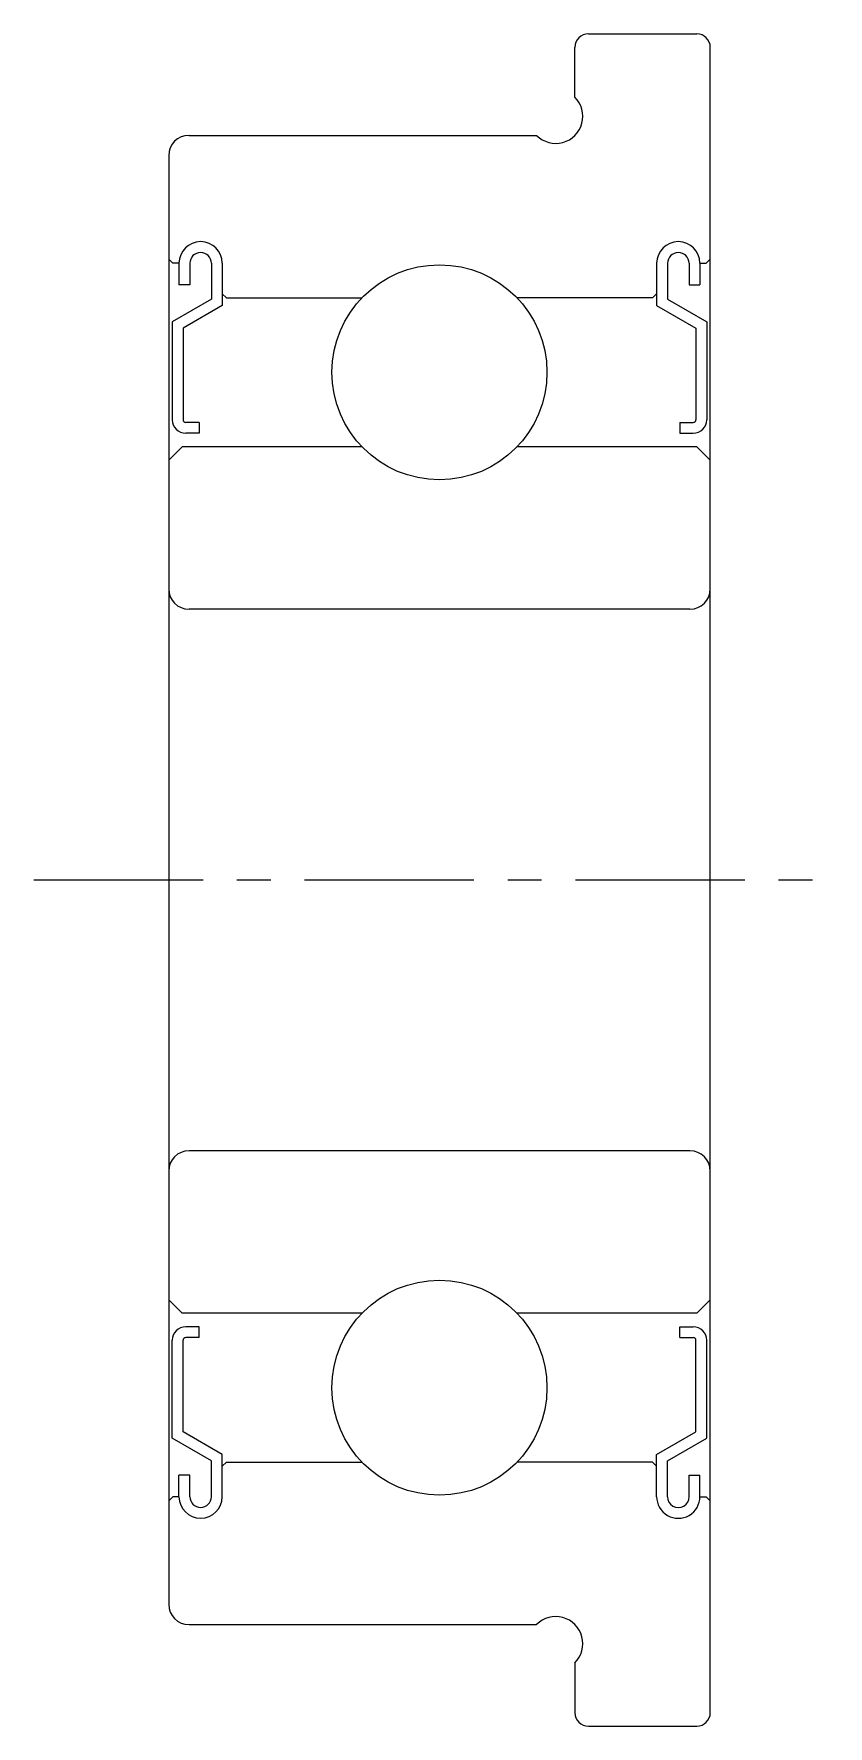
# Model space of a CAD drawing. Extents: x 2.6 to 39.5, y 2.5 to 29.9.
# Drawn here: x 33.63 to 39.49, y 17.44 to 29.94 of the extents above; entities outside this region: 2.
import ezdxf

# ---------------------------------------------------------------- set-up
doc = ezdxf.new("R2010")
doc.units = 0
doc.linetypes.add('CENTER', pattern=[2, 1.25, -0.25, 0.25, -0.25])
doc.layers.get('0').update_dxf_attribs({"linetype": 'CONTINUOUS'})
doc.layers.add('CENTER', color=1, linetype='CENTER')

msp = doc.modelspace()

# ---------------------------------------------------------------- linework, layer by layer
at = {"color": 7, "linetype": 'CONTINUOUS'}
for p, q in [((37.721, 29.945), (38.521, 29.945)), ((37.621, 29.478), (37.621, 29.845)), ((38.621, 17.545), (38.621, 29.845)), ((34.771, 29.195), (37.338, 29.195)), ((34.621, 29.045), (34.621, 18.345)), ((34.621, 28.28), (34.651, 28.25)), ((38.621, 28.28), (38.591, 28.25)), ((34.697, 28.25), (34.651, 28.25)), ((34.697, 28.25), (34.697, 28.09)), ((34.777, 28.25), (34.777, 28.09)), ((34.937, 28.25), (34.937, 27.985)), ((35.017, 28.25), (35.017, 27.939)), ((38.225, 28.25), (38.225, 27.939)), ((38.305, 28.25), (38.305, 27.985)), ((38.465, 28.25), (38.465, 28.09)), ((38.545, 28.25), (38.591, 28.25)), ((38.545, 28.25), (38.545, 28.09)), ((34.777, 28.09), (34.697, 28.09)), ((35.017, 28.025), (35.047, 27.995)), ((38.225, 28.025), (38.195, 27.995)), ((38.465, 28.09), (38.545, 28.09)), ((34.937, 27.985), (34.647, 27.818)), ((35.017, 27.939), (34.727, 27.771)), ((35.047, 27.995), (36.049, 27.995)), ((38.195, 27.995), (37.193, 27.995)), ((38.225, 27.939), (38.515, 27.771)), ((38.305, 27.985), (38.595, 27.818)), ((34.647, 27.818), (34.647, 27.095)), ((34.727, 27.771), (34.727, 27.095)), ((38.515, 27.771), (38.515, 27.095)), ((38.595, 27.818), (38.595, 27.095)), ((34.847, 27.075), (34.747, 27.075)), ((34.847, 27.075), (34.847, 26.995)), ((38.395, 27.075), (38.395, 26.995)), ((38.395, 27.075), (38.495, 27.075)), ((34.721, 26.895), (34.621, 26.795)), ((36.049, 26.895), (34.721, 26.895)), ((34.847, 26.995), (34.747, 26.995)), ((38.521, 26.895), (37.193, 26.895)), ((38.395, 26.995), (38.495, 26.995)), ((38.621, 26.795), (38.521, 26.895)), ((38.471, 25.695), (34.771, 25.695)), ((38.471, 21.695), (34.771, 21.695)), ((34.721, 20.495), (34.621, 20.595)), ((38.621, 20.595), (38.521, 20.495)), ((36.049, 20.495), (34.721, 20.495)), ((34.847, 20.395), (34.747, 20.395)), ((34.847, 20.315), (34.847, 20.395)), ((38.521, 20.495), (37.193, 20.495)), ((38.395, 20.395), (38.495, 20.395)), ((38.395, 20.315), (38.395, 20.395)), ((34.647, 19.572), (34.647, 20.295)), ((34.727, 19.619), (34.727, 20.295)), ((34.847, 20.315), (34.747, 20.315)), ((38.395, 20.315), (38.495, 20.315)), ((38.515, 19.619), (38.515, 20.295)), ((38.595, 19.572), (38.595, 20.295)), ((34.937, 19.405), (34.647, 19.572)), ((35.017, 19.451), (34.727, 19.619)), ((38.225, 19.451), (38.515, 19.619)), ((38.305, 19.405), (38.595, 19.572)), ((34.937, 19.14), (34.937, 19.405)), ((35.017, 19.14), (35.017, 19.451)), ((35.017, 19.365), (35.047, 19.395)), ((35.047, 19.395), (36.049, 19.395)), ((38.195, 19.395), (37.193, 19.395)), ((38.225, 19.365), (38.195, 19.395)), ((38.225, 19.14), (38.225, 19.451)), ((38.305, 19.14), (38.305, 19.405)), ((34.777, 19.3), (34.697, 19.3)), ((34.697, 19.14), (34.697, 19.3)), ((34.777, 19.14), (34.777, 19.3)), ((38.465, 19.14), (38.465, 19.3)), ((38.465, 19.3), (38.545, 19.3)), ((38.545, 19.14), (38.545, 19.3)), ((34.621, 19.11), (34.651, 19.14)), ((34.697, 19.14), (34.651, 19.14)), ((38.545, 19.14), (38.591, 19.14)), ((38.621, 19.11), (38.591, 19.14)), ((34.771, 18.195), (37.338, 18.195)), ((37.621, 17.912), (37.621, 17.545)), ((37.721, 17.445), (38.521, 17.445))]:
    msp.add_line(p, q, dxfattribs=at)
for centre in [(36.621, 27.445), (36.621, 19.945)]:
    msp.add_circle(centre, 0.794, dxfattribs=at)
for centre, radius, start, end in [((37.721, 29.845), 0.1, 90, 180), ((38.521, 29.845), 0.1, 0, 90), ((37.48, 29.336), 0.2, 224.9999, 45.0005), ((34.771, 29.045), 0.15, 90, 180), ((34.857, 28.25), 0.16, 0, 180), ((38.385, 28.25), 0.16, 0, 180), ((34.857, 28.25), 0.08, 0, 180), ((38.385, 28.25), 0.08, 0, 180), ((34.747, 27.095), 0.1, 180, 270.0005), ((34.747, 27.095), 0.02, 180, 270.0027), ((38.495, 27.095), 0.1, 269.9998, 0), ((38.495, 27.095), 0.02, 269.9998, 0), ((34.771, 25.845), 0.15, 180, 270), ((38.471, 25.845), 0.15, 270, 0), ((34.771, 21.545), 0.15, 90, 180), ((38.471, 21.545), 0.15, 0, 90), ((34.747, 20.295), 0.1, 90, 180), ((38.495, 20.295), 0.1, 0, 90), ((34.747, 20.295), 0.02, 90, 180), ((38.495, 20.295), 0.02, 0, 90), ((34.857, 19.14), 0.16, 180, 0), ((34.857, 19.14), 0.08, 180, 0), ((38.385, 19.14), 0.16, 179.9996, 0), ((38.385, 19.14), 0.08, 179.9993, 0), ((34.771, 18.345), 0.15, 180, 270), ((37.48, 18.054), 0.2, 314.9995, 135), ((37.721, 17.545), 0.1, 180, 270), ((38.521, 17.545), 0.1, 270, 0)]:
    msp.add_arc(centre, radius, start, end, dxfattribs=at)
at = {"layer": 'CENTER', "color": 1, "linetype": 'CENTER'}
msp.add_line((33.625, 23.695), (39.492, 23.695), dxfattribs=at)

# ---------------------------------------------------------------- texts
at = {"color": 7, "linetype": 'CONTINUOUS'}
for p in [(2.5, 6.25), (2.5, 2.5)]:
    msp.add_text('FL694ZZ', height=1, dxfattribs=at).set_placement(p)

doc.saveas('drawing.dxf')
